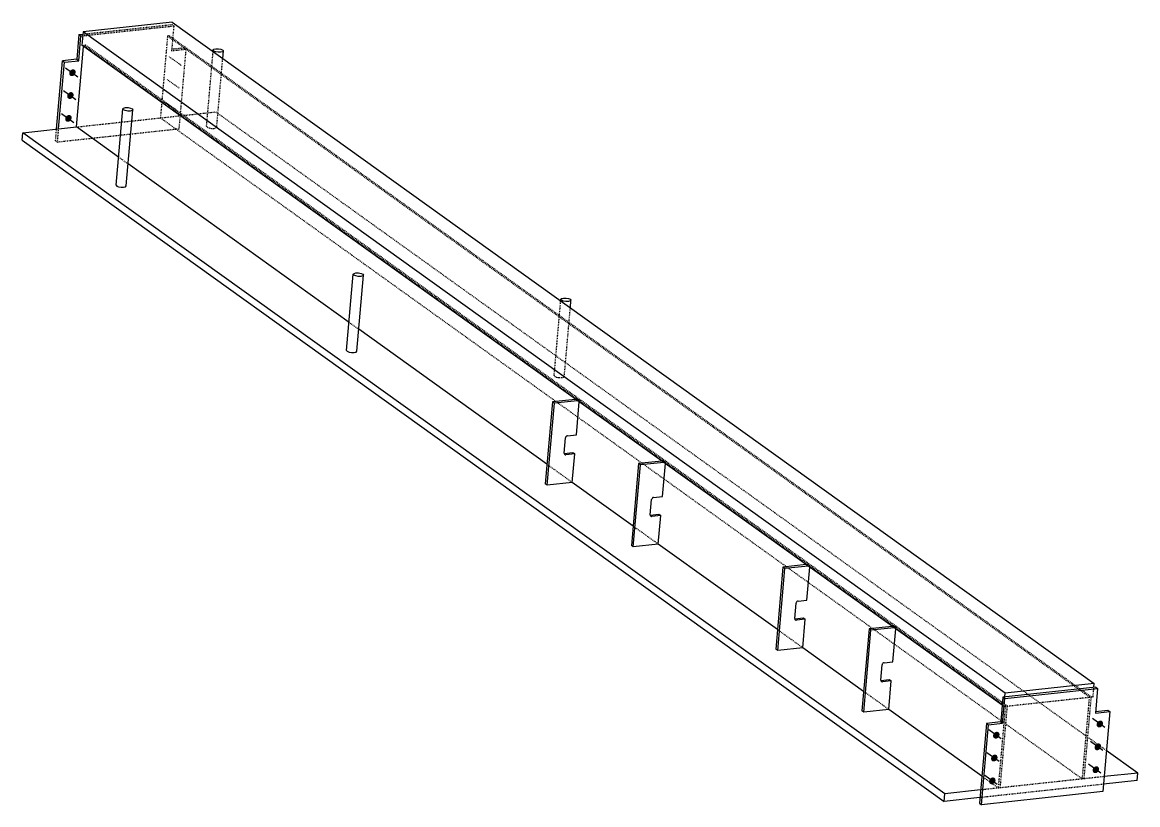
# Model space of a CAD drawing. Header units: millimetres. Extents: x 10 to 49821, y 10 to 1952.
# Drawn here: x 47079 to 49821, y 29 to 1952 of the extents above; entities that cross this region are included whole.
import ezdxf

# ---------------------------------------------------------------- set-up
doc = ezdxf.new("R2010")
doc.units = ezdxf.units.MM
doc.linetypes.add('DXK_LINE_DOT2', pattern=[3.9198, 1.9599, -1.9599])
doc.layers.add('STÅL', color=7, linetype='Continuous')

msp = doc.modelspace()

# ---------------------------------------------------------------- hatches: boundary and pattern name
at = {"layer": 'STÅL', "linetype": 'Continuous'}
for points in [[(47196, 1832.8), (47197.2, 1834.3), (47198.6, 1835.4), (47200.2, 1836.3), (47201.8, 1836.9), (47203.5, 1837), (47205.1, 1836.8), (47206.5, 1836.3), (47207.8, 1835.4), (47208.7, 1834.2), (47209.4, 1832.8), (47209.8, 1831.2), (47209.8, 1829.4), (47209.5, 1827.6), (47208.8, 1825.9), (47207.9, 1824.3), (47206.7, 1822.9), (47205.2, 1821.7), (47203.7, 1820.8), (47202, 1820.3), (47200.4, 1820.1), (47198.8, 1820.3), (47197.3, 1820.9), (47196.1, 1821.7), (47195.1, 1822.9), (47194.4, 1824.4), (47194, 1826), (47194, 1827.7), (47194.3, 1829.5), (47195, 1831.2)], [(47191.1, 1776.7), (47192.3, 1778.1), (47193.7, 1779.3), (47195.3, 1780.2), (47196.9, 1780.7), (47198.6, 1780.9), (47200.2, 1780.7), (47201.6, 1780.1), (47202.8, 1779.2), (47203.8, 1778), (47204.5, 1776.6), (47204.9, 1775), (47204.9, 1773.3), (47204.6, 1771.5), (47203.9, 1769.8), (47203, 1768.1), (47201.7, 1766.7), (47200.3, 1765.5), (47198.7, 1764.7), (47197.1, 1764.1), (47195.4, 1763.9), (47193.9, 1764.1), (47192.4, 1764.7), (47191.2, 1765.6), (47190.2, 1766.8), (47189.5, 1768.2), (47189.1, 1769.8), (47189.1, 1771.6), (47189.4, 1773.3), (47190.1, 1775.1)], [(47186.1, 1720.5), (47187.4, 1721.9), (47188.8, 1723.1), (47190.4, 1724), (47192, 1724.5), (47193.7, 1724.7), (47195.2, 1724.5), (47196.7, 1724), (47197.9, 1723.1), (47198.9, 1721.9), (47199.6, 1720.4), (47200, 1718.8), (47200, 1717.1), (47199.7, 1715.3), (47199, 1713.6), (47198, 1712), (47196.8, 1710.5), (47195.4, 1709.4), (47193.8, 1708.5), (47192.2, 1707.9), (47190.5, 1707.8), (47188.9, 1708), (47187.5, 1708.5), (47186.3, 1709.4), (47185.3, 1710.6), (47184.6, 1712), (47184.2, 1713.7), (47184.2, 1715.4), (47184.5, 1717.2), (47185.2, 1718.9)], [(49722.2, 231.5), (49723.4, 232.9), (49724.8, 234.1), (49726.4, 234.9), (49728, 235.5), (49729.7, 235.7), (49731.3, 235.5), (49732.7, 234.9), (49734, 234), (49734.9, 232.8), (49735.6, 231.4), (49736, 229.8), (49736, 228), (49735.7, 226.3), (49735, 224.5), (49734.1, 222.9), (49732.8, 221.5), (49731.4, 220.3), (49729.8, 219.4), (49728.2, 218.9), (49726.5, 218.7), (49725, 218.9), (49723.5, 219.5), (49722.3, 220.4), (49721.3, 221.6), (49720.6, 223), (49720.2, 224.6), (49720.2, 226.3), (49720.5, 228.1), (49721.2, 229.8)], [(49467.6, 203.9), (49468.9, 205.4), (49470.3, 206.5), (49471.9, 207.4), (49473.5, 208), (49475.2, 208.1), (49476.7, 207.9), (49478.2, 207.4), (49479.4, 206.5), (49480.4, 205.3), (49481.1, 203.9), (49481.5, 202.3), (49481.5, 200.5), (49481.2, 198.7), (49480.5, 197), (49479.5, 195.4), (49478.3, 194), (49476.9, 192.8), (49475.3, 191.9), (49473.7, 191.4), (49472, 191.2), (49470.4, 191.4), (49469, 192), (49467.8, 192.8), (49466.8, 194), (49466.1, 195.5), (49465.7, 197.1), (49465.7, 198.8), (49466, 200.6), (49466.7, 202.3)], [(49717.2, 175.3), (49718.5, 176.7), (49719.9, 177.9), (49721.5, 178.8), (49723.1, 179.3), (49724.8, 179.5), (49726.3, 179.3), (49727.8, 178.7), (49729, 177.8), (49730, 176.7), (49730.7, 175.2), (49731.1, 173.6), (49731.1, 171.9), (49730.8, 170.1), (49730.1, 168.4), (49729.2, 166.8), (49727.9, 165.3), (49726.5, 164.1), (49724.9, 163.3), (49723.3, 162.7), (49721.6, 162.6), (49720.1, 162.7), (49718.6, 163.3), (49717.4, 164.2), (49716.4, 165.4), (49715.7, 166.8), (49715.3, 168.4), (49715.3, 170.2), (49715.6, 171.9), (49716.3, 173.7)], [(49462.7, 147.8), (49464, 149.2), (49465.4, 150.4), (49466.9, 151.3), (49468.6, 151.8), (49470.2, 152), (49471.8, 151.8), (49473.3, 151.2), (49474.5, 150.3), (49475.5, 149.1), (49476.2, 147.7), (49476.6, 146.1), (49476.6, 144.4), (49476.3, 142.6), (49475.6, 140.9), (49474.6, 139.2), (49473.4, 137.8), (49472, 136.6), (49470.4, 135.8), (49468.8, 135.2), (49467.1, 135), (49465.5, 135.2), (49464.1, 135.8), (49462.8, 136.7), (49461.9, 137.9), (49461.2, 139.3), (49460.8, 140.9), (49460.8, 142.7), (49461.1, 144.4), (49461.8, 146.2)], [(49712.3, 119.1), (49713.6, 120.5), (49715, 121.7), (49716.6, 122.6), (49718.2, 123.1), (49719.9, 123.3), (49721.4, 123.1), (49722.9, 122.6), (49724.1, 121.7), (49725.1, 120.5), (49725.8, 119.1), (49726.2, 117.4), (49726.2, 115.7), (49725.9, 113.9), (49725.2, 112.2), (49724.2, 110.6), (49723, 109.2), (49721.6, 108), (49720, 107.1), (49718.4, 106.6), (49716.7, 106.4), (49715.1, 106.6), (49713.7, 107.1), (49712.4, 108), (49711.5, 109.2), (49710.8, 110.7), (49710.4, 112.3), (49710.4, 114), (49710.7, 115.8), (49711.4, 117.5)], [(49457.8, 91.6), (49459, 93), (49460.5, 94.2), (49462, 95.1), (49463.7, 95.6), (49465.3, 95.8), (49466.9, 95.6), (49468.4, 95.1), (49469.6, 94.2), (49470.6, 93), (49471.3, 91.5), (49471.6, 89.9), (49471.7, 88.2), (49471.3, 86.4), (49470.7, 84.7), (49469.7, 83.1), (49468.5, 81.6), (49467.1, 80.5), (49465.5, 79.6), (49463.9, 79), (49462.2, 78.9), (49460.6, 79.1), (49459.2, 79.6), (49457.9, 80.5), (49456.9, 81.7), (49456.3, 83.1), (49455.9, 84.8), (49455.9, 86.5), (49456.2, 88.3), (49456.9, 90)]]:
    msp.add_hatch(color=96, dxfattribs=at).paths.add_polyline_path(points)

# ---------------------------------------------------------------- linework, layer by layer
at = {"layer": 'STÅL', "color": 2, "linetype": 'Continuous'}
for p, q in [((47447.5, 1952.5), (47228.1, 1928.8)), ((47447.5, 1952.5), (49714.4, 327)), ((47218.1, 1922.3), (47212.8, 1861.5)), ((47218.1, 1922.3), (47227.6, 1923.3)), ((47218.1, 1922.3), (47222.9, 1918.9)), ((47228.1, 1928.8), (47225.2, 1896)), ((49495, 303.2), (47228.1, 1928.8)), ((47212, 1695.2), (47229.3, 1893.1)), ((47217.5, 1858.1), (47222.9, 1918.9)), ((47222.9, 1918.9), (47227.3, 1919.4)), ((49488.1, 273.4), (47225.2, 1896)), ((47547.9, 1880.5), (47548.2, 1884.2)), ((47548.2, 1884.2), (47550, 1886.2)), ((47549.7, 1881.9), (47548.2, 1884.2)), ((47554.2, 1880), (47549.7, 1881.9)), ((47550, 1886.2), (47554.7, 1887.4)), ((47560.4, 1878.9), (47554.2, 1880)), ((47554.7, 1887.4), (47561, 1887.4)), ((47566.6, 1878.9), (47560.4, 1878.9)), ((47561, 1887.4), (47567.2, 1886.3)), ((47571.3, 1880.1), (47566.6, 1878.9)), ((47567.2, 1886.3), (47571.6, 1884.3)), ((47573.1, 1882.1), (47571.3, 1880.1)), ((47571.5, 1863.6), (47573.1, 1882.1)), ((47571.6, 1884.3), (47573.1, 1882.1)), ((47163, 1689.9), (47177.7, 1857.7)), ((47168.1, 1690.5), (47182.4, 1854.3)), ((47212.8, 1861.5), (47177.7, 1857.7)), ((47177.7, 1857.7), (47182.4, 1854.3)), ((47182.4, 1854.3), (47217.5, 1858.1)), ((47212.8, 1861.5), (47217.5, 1858.1)), ((47309.5, 1552.3), (47325.8, 1739.5)), ((47325.8, 1739.5), (47327.7, 1741.5)), ((47327.4, 1737.2), (47325.8, 1739.5)), ((47331.8, 1735.3), (47327.4, 1737.2)), ((47327.7, 1741.5), (47332.3, 1742.7)), ((47338, 1734.2), (47331.8, 1735.3)), ((47332.3, 1742.7), (47338.6, 1742.7)), ((47334.4, 1550.2), (47350.7, 1737.4)), ((47344.3, 1734.2), (47338, 1734.2)), ((47338.6, 1742.7), (47344.8, 1741.6)), ((47348.9, 1735.4), (47344.3, 1734.2)), ((47344.8, 1741.6), (47349.2, 1739.6)), ((47350.7, 1737.4), (47348.9, 1735.4)), ((47349.2, 1739.6), (47350.7, 1737.4)), ((47078.7, 1662.3), (47080.3, 1681)), ((47080.3, 1681), (47212, 1695.2)), ((49347.3, 55.5), (47080.3, 1681)), ((47315.5, 1621), (47212, 1695.2)), ((47078.7, 1662.3), (49345.7, 36.7)), ((47882.2, 1214.6), (47339.1, 1604.1)), ((47309.5, 1552.3), (47311, 1550)), ((47311, 1550), (47315.4, 1548)), ((47315.4, 1548), (47321.6, 1546.9)), ((47321.6, 1546.9), (47327.9, 1547)), ((47327.9, 1547), (47332.6, 1548.2)), ((47332.6, 1548.2), (47334.4, 1550.2)), ((47876.2, 1145.9), (47892.6, 1333.1)), ((47892.6, 1333.1), (47894.4, 1335.1)), ((47894.1, 1330.8), (47892.6, 1333.1)), ((47898.6, 1328.9), (47894.1, 1330.8)), ((47894.4, 1335.1), (47899.1, 1336.3)), ((47904.7, 1327.8), (47898.6, 1328.9)), ((47899.1, 1336.3), (47905.3, 1336.3)), ((47901.1, 1143.8), (47917.5, 1331)), ((47911, 1327.8), (47904.7, 1327.8)), ((47905.3, 1336.3), (47911.5, 1335.2)), ((47915.7, 1329), (47911, 1327.8)), ((47911.5, 1335.2), (47916, 1333.3)), ((47917.5, 1331), (47915.7, 1329)), ((47916, 1333.3), (47917.5, 1331)), ((48402.5, 1267.7), (48402.9, 1271.4)), ((48402.9, 1271.4), (48404.7, 1273.4)), ((48404.4, 1269.1), (48402.9, 1271.4)), ((48408.8, 1267.1), (48404.4, 1269.1)), ((48404.7, 1273.4), (48409.3, 1274.5)), ((48415, 1266), (48408.8, 1267.1)), ((48409.3, 1274.5), (48415.6, 1274.6)), ((48421.3, 1266.1), (48415, 1266)), ((48415.6, 1274.6), (48421.8, 1273.5)), ((48426, 1267.3), (48421.3, 1266.1)), ((48421.8, 1273.5), (48426.2, 1271.5)), ((48427.8, 1269.3), (48426, 1267.3)), ((48426.2, 1271.5), (48427.8, 1269.3)), ((48426.2, 1250.7), (48427.8, 1269.3)), ((48368.8, 865.7), (47905.8, 1197.7)), ((47876.2, 1145.9), (47877.7, 1143.6)), ((47877.7, 1143.6), (47882.2, 1141.7)), ((47882.2, 1141.7), (47888.4, 1140.6)), ((47888.4, 1140.6), (47894.6, 1140.6)), ((47894.6, 1140.6), (47899.3, 1141.8)), ((47899.3, 1141.8), (47901.1, 1143.8)), ((48382.3, 1019.2), (48364.7, 818)), ((48369.4, 814.6), (48387, 1015.9)), ((48439.3, 1025.4), (48382.3, 1019.2)), ((48387, 1015.9), (48382.3, 1019.2)), ((48444.1, 1022), (48387, 1015.9)), ((48441.1, 938.3), (48448.1, 1019.1)), ((48415.4, 933.6), (48414.7, 932.2)), ((48416.5, 934.7), (48415.4, 933.6)), ((48417.8, 935.5), (48416.5, 934.7)), ((48419.1, 935.9), (48417.8, 935.5)), ((48419.1, 935.9), (48441.1, 938.3)), ((48411.1, 893.3), (48414.3, 930.7)), ((48414.7, 932.2), (48414.3, 930.7)), ((48411.1, 892.5), (48432.3, 894.8)), ((48411.1, 893.3), (48411.1, 891.9)), ((48411.1, 891.9), (48411.7, 890.6)), ((48411.7, 890.6), (48412.5, 889.7)), ((48412.5, 889.7), (48413.7, 889.2)), ((48413.7, 889.2), (48415, 889.1)), ((48437, 891.4), (48415, 889.1)), ((48430.8, 821.2), (48437, 891.4)), ((48432.3, 894.8), (48437, 891.4)), ((48594, 867.5), (48576.4, 666.2)), ((48581.1, 662.8), (48598.7, 864.1)), ((48651, 873.6), (48594, 867.5)), ((48598.7, 864.1), (48594, 867.5)), ((48655.8, 870.2), (48598.7, 864.1)), ((48652.8, 786.5), (48659.8, 867.3)), ((48369.4, 814.6), (48364.7, 818)), ((48430.8, 821.2), (48369.4, 814.6)), ((48580.5, 713.9), (48430.8, 821.2)), ((48622.8, 741.5), (48626, 778.9)), ((48626.4, 780.4), (48626, 778.9)), ((48627.1, 781.8), (48626.4, 780.4)), ((48628.2, 782.9), (48627.1, 781.8)), ((48629.4, 783.7), (48628.2, 782.9)), ((48630.8, 784.1), (48629.4, 783.7)), ((48630.8, 784.1), (48652.8, 786.5)), ((48622.8, 740.8), (48643.9, 743)), ((48622.8, 741.5), (48622.8, 740.1)), ((48643.9, 743), (48648.7, 739.7)), ((48622.8, 740.1), (48623.3, 738.8)), ((48623.3, 738.8), (48624.2, 737.9)), ((48624.2, 737.9), (48625.4, 737.4)), ((48625.4, 737.4), (48626.7, 737.3)), ((48648.7, 739.7), (48626.7, 737.3)), ((48642.5, 669.4), (48648.7, 739.7)), ((48581.1, 662.8), (48576.4, 666.2)), ((48642.5, 669.4), (48581.1, 662.8)), ((48935.7, 459.2), (48642.5, 669.4)), ((48949.1, 612.8), (48931.5, 411.5)), ((48936.3, 408.1), (48953.9, 609.4)), ((49006.2, 619), (48949.1, 612.8)), ((48953.9, 609.4), (48949.1, 612.8)), ((49010.9, 615.6), (48953.9, 609.4)), ((49007.9, 531.8), (49015, 612.6)), ((48977.9, 486.8), (48981.2, 524.3)), ((48981.5, 525.7), (48981.2, 524.3)), ((48982.3, 527.1), (48981.5, 525.7)), ((48983.3, 528.2), (48982.3, 527.1)), ((48984.6, 529), (48983.3, 528.2)), ((48986, 529.4), (48984.6, 529)), ((48986, 529.4), (49007.9, 531.8)), ((48977.9, 486.8), (48978, 485.4)), ((48978, 486.1), (48999.1, 488.4)), ((48978, 485.4), (48978.5, 484.2)), ((48978.5, 484.2), (48979.4, 483.2)), ((48979.4, 483.2), (48980.6, 482.7)), ((48980.6, 482.7), (48981.9, 482.6)), ((49003.8, 485), (48981.9, 482.6)), ((48997.7, 414.8), (49003.8, 485)), ((48999.1, 488.4), (49003.8, 485)), ((49217.8, 467.2), (49160.7, 461.1)), ((49160.7, 461.1), (49143.1, 259.8)), ((49147.8, 256.4), (49165.4, 457.7)), ((49165.4, 457.7), (49160.7, 461.1)), ((49222.5, 463.9), (49165.4, 457.7)), ((49219.5, 380.1), (49226.6, 460.9)), ((48936.3, 408.1), (48931.5, 411.5)), ((48997.7, 414.8), (48936.3, 408.1)), ((49147.3, 307.5), (48997.7, 414.8)), ((49189.5, 335.1), (49192.8, 372.6)), ((49193.1, 374), (49192.8, 372.6)), ((49193.8, 375.4), (49193.1, 374)), ((49194.9, 376.5), (49193.8, 375.4)), ((49196.2, 377.3), (49194.9, 376.5)), ((49197.6, 377.7), (49196.2, 377.3)), ((49197.6, 377.7), (49219.5, 380.1)), ((49189.5, 334.4), (49210.7, 336.7)), ((49189.5, 335.1), (49189.6, 333.7)), ((49189.6, 333.7), (49190.1, 332.4)), ((49190.1, 332.4), (49191, 331.5)), ((49191, 331.5), (49192.1, 331)), ((49192.1, 331), (49193.5, 330.9)), ((49215.4, 333.3), (49193.5, 330.9)), ((49209.3, 263.1), (49215.4, 333.3)), ((49210.7, 336.7), (49215.4, 333.3)), ((49718, 318.1), (49489.8, 293.4)), ((49494.2, 293.9), (49495, 303.2)), ((49494.5, 290), (49722.7, 314.7)), ((49714.4, 327), (49495, 303.2)), ((49713.6, 317.6), (49714.4, 327)), ((49722.7, 314.7), (49717.4, 253.8)), ((49718, 318.1), (49722.7, 314.7)), ((49489.8, 293.4), (49484.5, 232.6)), ((49489.2, 229.2), (49494.5, 290)), ((49489.8, 293.4), (49494.5, 290)), ((49147.8, 256.4), (49143.1, 259.8)), ((49209.3, 263.1), (49147.8, 256.4)), ((49438, 99), (49209.3, 263.1)), ((49717.4, 253.8), (49752.5, 257.6)), ((49717.8, 257.8), (49747.8, 261)), ((49752.5, 257.6), (49735.3, 61.1)), ((49747.8, 261), (49752.5, 257.6)), ((49449.4, 228.8), (49432.2, 32.2)), ((49436.9, 28.8), (49454.1, 225.4)), ((49484.5, 232.6), (49449.4, 228.8)), ((49449.4, 228.8), (49454.1, 225.4)), ((49454.1, 225.4), (49489.2, 229.2)), ((49484.5, 232.6), (49489.2, 229.2)), ((49821.2, 106.7), (49744.1, 162)), ((49819.6, 88), (49736.9, 79)), ((49821.2, 106.7), (49738.5, 97.8)), ((49819.6, 88), (49821.2, 106.7)), ((49345.7, 36.7), (49347.3, 55.5)), ((49435.1, 65), (49347.3, 55.5)), ((49735.3, 61.1), (49436.9, 28.8)), ((49433.4, 46.2), (49345.7, 36.7)), ((49432.2, 32.2), (49436.9, 28.8))]:
    msp.add_line(p, q, dxfattribs=at)
at = {"layer": 'STÅL', "color": 7, "linetype": 'DXK_LINE_DOT2'}
for p, q in [((47227.3, 1919.4), (47451.1, 1943.6)), ((47227.6, 1923.3), (47446.3, 1947)), ((47451.1, 1943.6), (47445.7, 1882.7)), ((47446.3, 1947), (47451.1, 1943.6)), ((47229.3, 1893.1), (47229.6, 1896.5)), ((47229.6, 1896.5), (47234, 1896.9)), ((49496.6, 271), (47229.6, 1896.5)), ((49500.9, 271.4), (47234, 1896.9)), ((47435.8, 1918.8), (47418.2, 1717.5)), ((47440.2, 1919.2), (47435.8, 1918.8)), ((49702.8, 293.3), (47435.8, 1918.8)), ((49707.2, 293.7), (47440.2, 1919.2)), ((47445.7, 1882.7), (47480.8, 1886.5)), ((47446.1, 1886.7), (47476.1, 1889.9)), ((47480.8, 1886.5), (47463.6, 1690)), ((47476.1, 1889.9), (47480.8, 1886.5)), ((47531.8, 1697), (47547.9, 1880.5)), ((47556.7, 1694.8), (47571.5, 1863.6)), ((47212, 1695.2), (47554.3, 1732.2)), ((49744.1, 162), (47554.3, 1732.2)), ((49685.2, 92), (47418.2, 1717.5)), ((47160.5, 1661.1), (47163, 1689.9)), ((47165.2, 1657.7), (47168.1, 1690.5)), ((47463.6, 1690), (47165.2, 1657.7)), ((47531.8, 1697), (47533.4, 1694.7)), ((47533.4, 1694.7), (47537.8, 1692.7)), ((47537.8, 1692.7), (47544, 1691.6)), ((47544, 1691.6), (47550.3, 1691.7)), ((47550.3, 1691.7), (47554.9, 1692.9)), ((47554.9, 1692.9), (47556.7, 1694.8)), ((47160.5, 1661.1), (47165.2, 1657.7)), ((47339.1, 1604.1), (47315.5, 1621)), ((48386.5, 1084.2), (48402.5, 1267.7)), ((48411.4, 1082), (48426.2, 1250.7)), ((47905.8, 1197.7), (47882.2, 1214.6)), ((48386.5, 1084.2), (48388, 1081.9)), ((48388, 1081.9), (48392.5, 1079.9)), ((48392.5, 1079.9), (48398.6, 1078.8)), ((48398.6, 1078.8), (48404.9, 1078.9)), ((48404.9, 1078.9), (48409.6, 1080)), ((48409.6, 1080), (48411.4, 1082)), ((48443.7, 1025.9), (48439.3, 1025.4)), ((48443.7, 1025.9), (48448.4, 1022.5)), ((48448.4, 1022.5), (48444.1, 1022)), ((48448.1, 1019.1), (48448.4, 1022.5)), ((48430.8, 821.2), (48368.8, 865.7)), ((48655.4, 874.1), (48651, 873.6)), ((48655.4, 874.1), (48660.1, 870.7)), ((48660.1, 870.7), (48655.8, 870.2)), ((48659.8, 867.3), (48660.1, 870.7)), ((48642.5, 669.4), (48580.5, 713.9)), ((49010.6, 619.4), (49006.2, 619)), ((49010.6, 619.4), (49015.3, 616)), ((49015.3, 616), (49010.9, 615.6)), ((49015, 612.6), (49015.3, 616)), ((49222.2, 467.7), (49217.8, 467.2)), ((49222.2, 467.7), (49226.9, 464.3)), ((48997.7, 414.8), (48935.7, 459.2)), ((49226.9, 464.3), (49222.5, 463.9)), ((49226.6, 460.9), (49226.9, 464.3)), ((49209.3, 263.1), (49147.3, 307.5)), ((49711.6, 294.2), (49713.6, 317.6)), ((49492.2, 270.5), (49494.2, 293.9)), ((49500.9, 271.4), (49702.8, 293.3)), ((49685.2, 92), (49702.8, 293.3)), ((49689.6, 92.5), (49707.2, 293.7)), ((49707.2, 293.7), (49702.8, 293.3)), ((49707.2, 293.7), (49711.6, 294.2)), ((49478.9, 69.7), (49496.6, 271)), ((49483.3, 70.2), (49500.9, 271.4)), ((49492.2, 270.5), (49488.1, 273.4)), ((49492.2, 270.5), (49496.6, 271)), ((49500.9, 271.4), (49496.6, 271)), ((49478.9, 69.7), (49438, 99)), ((49738.5, 97.8), (49483.3, 70.2)), ((49736.9, 79), (49433.4, 46.2)), ((49478.9, 69.7), (49435.1, 65)), ((49483.3, 70.2), (49478.9, 69.7))]:
    msp.add_line(p, q, dxfattribs=at)
at = {"layer": 'STÅL', "color": 96, "linetype": 'DXK_LINE_DOT2'}
for p, q in [((47439.4, 1868.3), (47470.1, 1846.3)), ((47434.5, 1812.1), (47465.2, 1790.1)), ((47429.6, 1755.9), (47460.3, 1733.9))]:
    msp.add_line(p, q, dxfattribs=at)
at = {"layer": 'STÅL', "color": 96, "linetype": 'Continuous'}
for p, q in [((47184.9, 1840.8), (47215.6, 1818.8)), ((47180, 1784.6), (47210.7, 1762.6)), ((47175.1, 1728.4), (47205.8, 1706.4)), ((49740.4, 218.4), (49709.7, 240.4)), ((49485.9, 190.9), (49455.2, 212.9)), ((49735.5, 162.2), (49704.8, 184.2)), ((49481, 134.7), (49450.3, 156.7)), ((49730.6, 106), (49699.9, 128.1)), ((49476, 78.5), (49445.3, 100.5))]:
    msp.add_line(p, q, dxfattribs=at)

doc.saveas('drawing.dxf')
